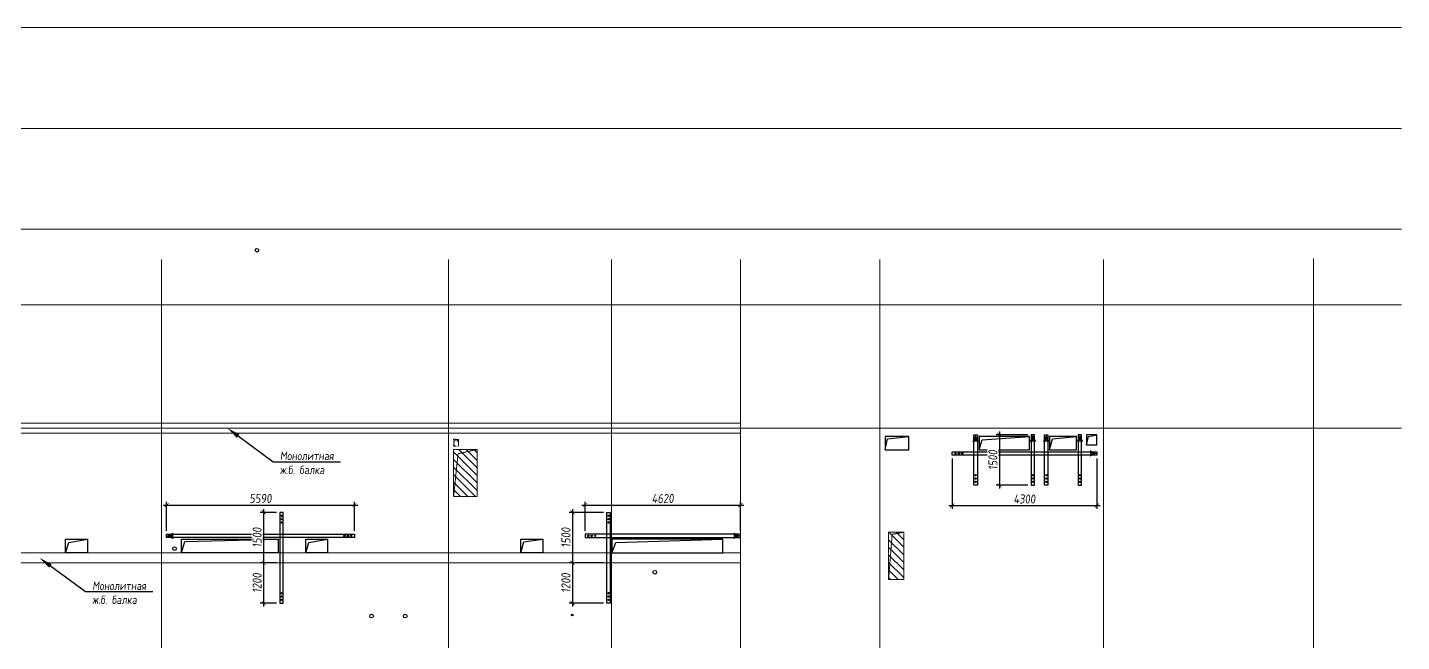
# Model space of a CAD drawing. Header units: millimetres. Extents: x -233751 to 529254, y -907864 to 285890.
# Drawn here: x 359713 to 400588, y -123663 to -105399 of the extents above; entities that cross this region are included whole.
import ezdxf
from ezdxf import colors
from ezdxf.entities.mleader import LeaderData, LeaderLine
from ezdxf.enums import TextEntityAlignment as Align
from ezdxf.math import Vec2, Vec3

# ---------------------------------------------------------------- set-up
doc = ezdxf.new("R2010")
doc.units = ezdxf.units.MM
doc.linetypes.add('ADSK_Штриховая_ш2 п1', pattern=[3, 2, -1])
doc.linetypes.add('осевая', pattern=[2, 1.25, -0.25, 0.25, -0.25])
doc.layers.get('0').update_dxf_attribs({"lineweight": 30})
doc.layers.get('Defpoints').update_dxf_attribs({"lineweight": 0})
for name, color, linetype, lineweight in [('КР_БалкиЖБ', 7, 'ADSK_Штриховая_ш2 п1', 5), ('КР_Металл', 3, 'Continuous', 30), ('КР_Новые отверстия', 5, 'Continuous', 30), ('КР_Оси', 7, 'Continuous', 5), ('КР_Размеры усиление', 1, 'Continuous', 5), ('КР_Сущ отверстия', 6, 'Continuous', 15), ('КР_Тонкая', 250, 'Continuous', 0)]:
    doc.layers.add(name, color=color, linetype=linetype, lineweight=lineweight)
doc.styles.add('ISOCPEUR', font='isocpeur.ttf', dxfattribs={"width": 0.85, "oblique": 7})
doc.dimstyles.new('R_100', dxfattribs={"dimtxt": 270, "dimasz": 120, "dimexe": 100, "dimexo": 100, "dimgap": 60, "dimtad": 1, "dimdec": 0, "dimrnd": 5, "dimzin": 0, "dimdsep": 46, "dimtxsty": 'ISOCPEUR', "dimblk": 'ARCHTICK', "dimcen": 0, "dimdle": 100, "dimclrd": 256, "dimclre": 256, "dimclrt": 256, "dimadec": 0, "dimazin": 0, "dimtfac": 2, "dimtdec": 0, "dimtmove": 0, "dimatfit": 3, "dimfxl": 1, "dimtvp": 3, "dimtfill": 1, "dimtolj": 1, "dimtzin": 0, "dimarcsym": 0})

# ---------------------------------------------------------------- blocks, each defined once
blk = doc.blocks.new('*U1903')
at = {"color": 0, "linetype": 'ByBlock', "lineweight": -2, "ltscale": 10}
blk.add_line((0, 0), (-74924, 0), dxfattribs=at)
blk = doc.blocks.new('*U1904')
at = {"color": 0, "linetype": 'ByBlock', "lineweight": -2, "ltscale": 10}
blk.add_line((0, 0), (-74924, 0), dxfattribs=at)
blk = doc.blocks.new('*U1905')
at = {"color": 0, "linetype": 'ByBlock', "lineweight": -2, "ltscale": 10}
blk.add_line((0, 0), (-74924, 0), dxfattribs=at)
blk = doc.blocks.new('*U1906')
at = {"color": 0, "linetype": 'ByBlock', "lineweight": -2, "ltscale": 10}
blk.add_line((0, 0), (-74924, 0), dxfattribs=at)
blk = doc.blocks.new('*U1907')
at = {"color": 0, "linetype": 'ByBlock', "lineweight": -2, "ltscale": 10}
blk.add_line((0, 0), (-74924, 0), dxfattribs=at)
blk = doc.blocks.new('*U1915')
at = {"color": 0, "linetype": 'ByBlock', "lineweight": -2, "ltscale": 10}
blk.add_line((0, 0), (0, -34307), dxfattribs=at)
at = {"color": 0, "linetype": 'Continuous', "lineweight": -2}
blk.add_line((0, -34307), (0, -34407), dxfattribs=at)
blk.add_circle((0, -34807), 400, dxfattribs=at)
at = {"color": 0, "linetype": 'Continuous', "lineweight": -2, "style": 'ISOCPEUR', "oblique": 7, "width": 0.856383}
blk.add_text('12', height=347.4, dxfattribs=at).set_placement((0, -34807), align=Align.MIDDLE_CENTER)
blk = doc.blocks.new('*U1916')
at = {"color": 0, "linetype": 'ByBlock', "lineweight": -2, "ltscale": 10}
blk.add_line((0, 0), (0, -34307), dxfattribs=at)
at = {"color": 0, "linetype": 'Continuous', "lineweight": -2}
blk.add_line((0, -34307), (0, -34407), dxfattribs=at)
blk.add_circle((0, -34807), 400, dxfattribs=at)
at = {"color": 0, "linetype": 'Continuous', "lineweight": -2, "style": 'ISOCPEUR', "oblique": 7, "width": 0.856383}
blk.add_text('14', height=347.4, dxfattribs=at).set_placement((0, -34807), align=Align.MIDDLE_CENTER)
blk = doc.blocks.new('*U1917')
at = {"color": 0, "linetype": 'ByBlock', "lineweight": -2, "ltscale": 10}
blk.add_line((0, 0), (0, -34307), dxfattribs=at)
at = {"color": 0, "linetype": 'Continuous', "lineweight": -2}
blk.add_line((0, -34307), (0, -34407), dxfattribs=at)
blk.add_circle((0, -34807), 400, dxfattribs=at)
at = {"color": 0, "linetype": 'Continuous', "lineweight": -2, "style": 'ISOCPEUR', "oblique": 7, "width": 0.856383}
blk.add_text('16', height=347.4, dxfattribs=at).set_placement((0, -34807), align=Align.MIDDLE_CENTER)
blk = doc.blocks.new('*U1918')
at = {"color": 0, "linetype": 'ByBlock', "lineweight": -2, "ltscale": 10}
blk.add_line((0, 0), (0, -34307), dxfattribs=at)
at = {"color": 0, "linetype": 'Continuous', "lineweight": -2}
blk.add_line((0, -34307), (0, -34407), dxfattribs=at)
blk.add_circle((0, -34807), 400, dxfattribs=at)
at = {"color": 0, "linetype": 'Continuous', "lineweight": -2, "style": 'ISOCPEUR', "oblique": 7, "width": 0.856383}
blk.add_text('18', height=347.4, dxfattribs=at).set_placement((0, -34807), align=Align.MIDDLE_CENTER)
blk = doc.blocks.new('*U1919')
at = {"color": 0, "linetype": 'ByBlock', "lineweight": -2, "ltscale": 10}
blk.add_line((0, 0), (0, -34307), dxfattribs=at)
at = {"color": 0, "linetype": 'Continuous', "lineweight": -2}
blk.add_line((0, -34307), (0, -34407), dxfattribs=at)
blk.add_circle((0, -34807), 400, dxfattribs=at)
at = {"color": 0, "linetype": 'Continuous', "lineweight": -2, "style": 'ISOCPEUR', "oblique": 7, "width": 0.856383}
blk.add_text('20', height=347.4, dxfattribs=at).set_placement((0, -34807), align=Align.MIDDLE_CENTER)
blk = doc.blocks.new('*U1920')
at = {"color": 0, "linetype": 'ByBlock', "lineweight": -2, "ltscale": 10}
blk.add_line((0, 0), (0, -34307), dxfattribs=at)
at = {"color": 0, "linetype": 'Continuous', "lineweight": -2}
blk.add_line((0, -34307), (0, -34407), dxfattribs=at)
blk.add_circle((0, -34807), 400, dxfattribs=at)
at = {"color": 0, "linetype": 'Continuous', "lineweight": -2, "style": 'ISOCPEUR', "oblique": 7, "width": 0.856383}
blk.add_text('22', height=347.4, dxfattribs=at).set_placement((0, -34807), align=Align.MIDDLE_CENTER)
blk = doc.blocks.new('*U1921')
at = {"color": 0, "linetype": 'ByBlock', "lineweight": -2, "ltscale": 10}
blk.add_line((0, 0), (0, -34307), dxfattribs=at)
at = {"color": 0, "linetype": 'Continuous', "lineweight": -2}
blk.add_line((0, -34307), (0, -34407), dxfattribs=at)
blk.add_circle((0, -34807), 400, dxfattribs=at)
at = {"color": 0, "linetype": 'Continuous', "lineweight": -2, "style": 'ISOCPEUR', "oblique": 7, "width": 0.856383}
blk.add_text('23', height=347.4, dxfattribs=at).set_placement((0, -34807), align=Align.MIDDLE_CENTER)
blk = doc.blocks.new('_ArchTick')
at = {"color": 0, "linetype": 'ByBlock', "const_width": 0.15}
blk.add_lwpolyline([(-0.5, -0.5), (0.5, 0.5)], dxfattribs=at)
blk = doc.blocks.new('*D217')
at = {"layer": 'Defpoints', "color": 0, "transparency": 16777216}
for p in [(369441, -119604), (363850, -120472), (369441, -120472)]:
    blk.add_point(p, dxfattribs=at)
at = {"layer": 'КР_Размеры усиление', "color": 1, "lineweight": -2, "transparency": 16777216}
for p, q in [((363750, -119604), (369541, -119604)), ((363850, -120372), (363850, -119504)), ((369441, -120372), (369441, -119504))]:
    blk.add_line(p, q, dxfattribs=at)
at = {"layer": 'КР_Размеры усиление', "color": 1, "lineweight": -2, "transparency": 16777216, "xscale": 120, "yscale": 120, "zscale": 120, "rotation": 180}
blk.add_blockref('_ArchTick', (363850, -119604), dxfattribs=at)
at = {"layer": 'КР_Размеры усиление', "color": 1, "lineweight": -2, "transparency": 16777216, "xscale": 120, "yscale": 120, "zscale": 120}
blk.add_blockref('_ArchTick', (369441, -119604), dxfattribs=at)
at = {"layer": 'КР_Размеры усиление', "color": 1, "transparency": 16777216, "insert": (366645, -119409), "char_height": 270, "attachment_point": 5, "style": 'ISOCPEUR', "bg_fill": 3, "box_fill_scale": 1.1, "bg_fill_color": 256, "bg_fill_true_color": 13158600, "bg_fill_transparency": 0}
blk.add_mtext('\\A1;5590', dxfattribs=at)
blk = doc.blocks.new('*D218')
at = {"layer": 'Defpoints', "color": 0, "transparency": 16777216}
for p in [(380920, -119604), (376300, -120472), (380920, -120472)]:
    blk.add_point(p, dxfattribs=at)
at = {"layer": 'КР_Размеры усиление', "color": 1, "lineweight": -2, "transparency": 16777216}
for p, q in [((376200, -119604), (381020, -119604)), ((376300, -120372), (376300, -119504)), ((380920, -120372), (380920, -119504))]:
    blk.add_line(p, q, dxfattribs=at)
at = {"layer": 'КР_Размеры усиление', "color": 1, "lineweight": -2, "transparency": 16777216, "xscale": 120, "yscale": 120, "zscale": 120, "rotation": 180}
blk.add_blockref('_ArchTick', (376300, -119604), dxfattribs=at)
at = {"layer": 'КР_Размеры усиление', "color": 1, "lineweight": -2, "transparency": 16777216, "xscale": 120, "yscale": 120, "zscale": 120}
blk.add_blockref('_ArchTick', (380920, -119604), dxfattribs=at)
at = {"layer": 'КР_Размеры усиление', "color": 1, "transparency": 16777216, "insert": (378610, -119409), "char_height": 270, "attachment_point": 5, "style": 'ISOCPEUR', "bg_fill": 3, "box_fill_scale": 1.1, "bg_fill_color": 256, "bg_fill_true_color": 13158600, "bg_fill_transparency": 0}
blk.add_mtext('\\A1;4620', dxfattribs=at)
blk = doc.blocks.new('*D219')
at = {"layer": 'Defpoints', "color": 0, "transparency": 16777216}
for p in [(376950, -121322), (375925, -122523), (376950, -122523)]:
    blk.add_point(p, dxfattribs=at)
at = {"layer": 'КР_Размеры усиление', "color": 3, "lineweight": -2, "transparency": 16777216}
for p, q in [((376850, -121322), (375825, -121322)), ((375925, -121222), (375925, -122623)), ((376850, -122523), (375825, -122523))]:
    blk.add_line(p, q, dxfattribs=at)
at = {"layer": 'КР_Размеры усиление', "color": 3, "lineweight": -2, "transparency": 16777216, "xscale": 120, "yscale": 120, "zscale": 120}
for p, rotation in [((375925, -121322), 90), ((375925, -122523), 270)]:
    blk.add_blockref('_ArchTick', p, dxfattribs=dict(at, rotation=rotation))
at = {"layer": 'КР_Размеры усиление', "color": 3, "transparency": 16777216, "insert": (375730, -121923), "char_height": 270, "attachment_point": 5, "rotation": 90, "style": 'ISOCPEUR', "bg_fill": 3, "box_fill_scale": 1.1, "bg_fill_color": 256, "bg_fill_true_color": 13158600, "bg_fill_transparency": 0}
blk.add_mtext('\\A1;1200', dxfattribs=at)
blk = doc.blocks.new('*D220')
at = {"layer": 'Defpoints', "color": 0, "transparency": 16777216}
for p in [(367219, -121322), (366738, -122523), (367219, -122523)]:
    blk.add_point(p, dxfattribs=at)
at = {"layer": 'КР_Размеры усиление', "color": 3, "lineweight": -2, "transparency": 16777216}
for p, q in [((367119, -121322), (366638, -121322)), ((366738, -121222), (366738, -122623)), ((367119, -122523), (366638, -122523))]:
    blk.add_line(p, q, dxfattribs=at)
at = {"layer": 'КР_Размеры усиление', "color": 3, "lineweight": -2, "transparency": 16777216, "xscale": 120, "yscale": 120, "zscale": 120}
for p, rotation in [((366738, -121322), 90), ((366738, -122523), 270)]:
    blk.add_blockref('_ArchTick', p, dxfattribs=dict(at, rotation=rotation))
at = {"layer": 'КР_Размеры усиление', "color": 3, "transparency": 16777216, "insert": (366543, -121923), "char_height": 270, "attachment_point": 5, "rotation": 90, "style": 'ISOCPEUR', "bg_fill": 3, "box_fill_scale": 1.1, "bg_fill_color": 256, "bg_fill_true_color": 13158600, "bg_fill_transparency": 0}
blk.add_mtext('\\A1;1200', dxfattribs=at)
blk = doc.blocks.new('*D232')
at = {"layer": 'Defpoints', "color": 0, "transparency": 16777216}
for p in [(376950, -119822), (375925, -121322), (376950, -121322)]:
    blk.add_point(p, dxfattribs=at)
at = {"layer": 'КР_Размеры усиление', "color": 3, "lineweight": -2, "transparency": 16777216}
for p, q in [((375925, -119722), (375925, -121422)), ((376850, -119822), (375825, -119822)), ((376850, -121322), (375825, -121322))]:
    blk.add_line(p, q, dxfattribs=at)
at = {"layer": 'КР_Размеры усиление', "color": 3, "lineweight": -2, "transparency": 16777216, "xscale": 120, "yscale": 120, "zscale": 120}
for p, rotation in [((375925, -119822), 90), ((375925, -121322), 270)]:
    blk.add_blockref('_ArchTick', p, dxfattribs=dict(at, rotation=rotation))
at = {"layer": 'КР_Размеры усиление', "color": 3, "transparency": 16777216, "insert": (375730, -120572), "char_height": 270, "attachment_point": 5, "rotation": 90, "style": 'ISOCPEUR', "bg_fill": 3, "box_fill_scale": 1.1, "bg_fill_color": 256, "bg_fill_true_color": 13158600, "bg_fill_transparency": 0}
blk.add_mtext('\\A1;1500', dxfattribs=at)
blk = doc.blocks.new('*D233')
at = {"layer": 'Defpoints', "color": 0, "transparency": 16777216}
for p in [(367219, -119822), (366738, -121322), (367219, -121322)]:
    blk.add_point(p, dxfattribs=at)
at = {"layer": 'КР_Размеры усиление', "color": 3, "lineweight": -2, "transparency": 16777216}
for p, q in [((366738, -119722), (366738, -121422)), ((367119, -119822), (366638, -119822)), ((367119, -121322), (366638, -121322))]:
    blk.add_line(p, q, dxfattribs=at)
at = {"layer": 'КР_Размеры усиление', "color": 3, "lineweight": -2, "transparency": 16777216, "xscale": 120, "yscale": 120, "zscale": 120}
for p, rotation in [((366738, -119822), 90), ((366738, -121322), 270)]:
    blk.add_blockref('_ArchTick', p, dxfattribs=dict(at, rotation=rotation))
at = {"layer": 'КР_Размеры усиление', "color": 3, "transparency": 16777216, "insert": (366543, -120572), "char_height": 270, "attachment_point": 5, "rotation": 90, "style": 'ISOCPEUR', "bg_fill": 3, "box_fill_scale": 1.1, "bg_fill_color": 256, "bg_fill_true_color": 13158600, "bg_fill_transparency": 0}
blk.add_mtext('\\A1;1500', dxfattribs=at)
blk = doc.blocks.new('*D238')
at = {"layer": 'Defpoints', "color": 0, "transparency": 16777216}
for p in [(387220, -118117), (391520, -118117), (391520, -119619)]:
    blk.add_point(p, dxfattribs=at)
at = {"layer": 'КР_Размеры усиление', "color": 1, "lineweight": -2, "transparency": 16777216}
for p, q in [((387220, -118217), (387220, -119719)), ((391520, -118217), (391520, -119719)), ((387120, -119619), (391620, -119619))]:
    blk.add_line(p, q, dxfattribs=at)
at = {"layer": 'КР_Размеры усиление', "color": 1, "lineweight": -2, "transparency": 16777216, "xscale": 120, "yscale": 120, "zscale": 120, "rotation": 180}
blk.add_blockref('_ArchTick', (387220, -119619), dxfattribs=at)
at = {"layer": 'КР_Размеры усиление', "color": 1, "lineweight": -2, "transparency": 16777216, "xscale": 120, "yscale": 120, "zscale": 120}
blk.add_blockref('_ArchTick', (391520, -119619), dxfattribs=at)
at = {"layer": 'КР_Размеры усиление', "color": 1, "transparency": 16777216, "insert": (389370, -119424), "char_height": 270, "attachment_point": 5, "style": 'ISOCPEUR', "bg_fill": 3, "box_fill_scale": 1.1, "bg_fill_color": 256, "bg_fill_true_color": 13158600, "bg_fill_transparency": 0}
blk.add_mtext('\\A1;4300', dxfattribs=at)
blk = doc.blocks.new('*D239')
at = {"layer": 'Defpoints', "color": 0, "transparency": 16777216}
for p in [(389570, -117514), (388628, -119015), (389570, -119015)]:
    blk.add_point(p, dxfattribs=at)
at = {"layer": 'КР_Размеры усиление', "color": 3, "lineweight": -2, "transparency": 16777216}
for p, q in [((389470, -117514), (388528, -117514)), ((388628, -117414), (388628, -119115)), ((389470, -119015), (388528, -119015))]:
    blk.add_line(p, q, dxfattribs=at)
at = {"layer": 'КР_Размеры усиление', "color": 3, "lineweight": -2, "transparency": 16777216, "xscale": 120, "yscale": 120, "zscale": 120}
for p, rotation in [((388628, -117514), 90), ((388628, -119015), 270)]:
    blk.add_blockref('_ArchTick', p, dxfattribs=dict(at, rotation=rotation))
at = {"layer": 'КР_Размеры усиление', "color": 3, "transparency": 16777216, "insert": (388433, -118265), "char_height": 270, "attachment_point": 5, "rotation": 90, "style": 'ISOCPEUR', "bg_fill": 3, "box_fill_scale": 1.1, "bg_fill_color": 256, "bg_fill_true_color": 13158600, "bg_fill_transparency": 0}
blk.add_mtext('\\A1;1500', dxfattribs=at)

msp = doc.modelspace()

# ---------------------------------------------------------------- hatches: boundary and pattern name
at = {"layer": 'КР_Металл', "lineweight": 5}
h = msp.add_hatch(color=6, dxfattribs=at)
h.dxf.hatch_style = 1
h.paths.add_polyline_path([(387919.6, -117514.3), (388019.6, -117714.3), (387819.6, -117714.3)])
h = msp.add_hatch(color=6, dxfattribs=at)
h.dxf.hatch_style = 1
h.paths.add_polyline_path([(389619.6, -117514.3), (389519.6, -117714.3), (389719.6, -117714.3)])
h = msp.add_hatch(color=6, dxfattribs=at)
h.dxf.hatch_style = 1
h.paths.add_polyline_path([(390019.6, -117514.3), (389919.6, -117714.3), (390119.6, -117714.3)])
h = msp.add_hatch(color=6, dxfattribs=at)
h.dxf.hatch_style = 1
h.paths.add_polyline_path([(391019.6, -117514.3), (390919.6, -117714.3), (391119.6, -117714.3)])
h = msp.add_hatch(color=6, dxfattribs=at)
h.dxf.hatch_style = 1
h.paths.add_polyline_path([(391519.6, -118066.6), (391319.6, -117966.6), (391319.6, -118166.6)])
h = msp.add_hatch(color=6, dxfattribs=at)
h.dxf.hatch_style = 1
h.paths.add_polyline_path([(363849.5, -120521.5), (364049.5, -120421.5), (364049.5, -120621.5)])
h = msp.add_hatch(color=6, dxfattribs=at)
h.dxf.hatch_style = 1
h.paths.add_polyline_path([(380919.6, -120521.5), (380719.6, -120421.5), (380719.6, -120621.5)])
at = {"layer": 'КР_Сущ отверстия'}
h = msp.add_hatch(dxfattribs=at)
h.set_pattern_fill('ANSI31', scale=50, angle=90, style=0)
h.paths.add_polyline_path([(372539.6, -117649.3), (372389.6, -117649.3), (372389.6, -117849.3), (372539.6, -117849.3)])
h = msp.add_hatch(dxfattribs=at)
h.set_pattern_fill('ANSI31', scale=50, angle=90, style=0)
h.paths.add_polyline_path([(372389.6, -119349.3), (373089.6, -119349.3), (373089.6, -117949.3), (372389.6, -117949.3)])
h = msp.add_hatch(dxfattribs=at)
h.set_pattern_fill('ANSI31', scale=50, angle=90, style=0)
h.paths.add_polyline_path([(385329.6, -121814.3), (385779.6, -121814.3), (385779.6, -120414.3), (385329.6, -120414.3)])

# ---------------------------------------------------------------- linework, layer by layer
at = {"layer": 'КР_БалкиЖБ', "ltscale": 2}
for points in [[(346719.6, -117464.3), (380919.6, -117464.3), (380919.6, -117164.3), (346719.6, -117164.3)], [(346719.6, -121322.5), (380919.6, -121322.5), (380919.6, -121022.5), (346719.6, -121022.5)]]:
    msp.add_lwpolyline(points, close=True, dxfattribs=at)
at = {"layer": 'КР_Металл'}
for points in [[(387869.6, -117514.3), (387969.6, -117514.3), (387969.6, -119015.2), (387869.6, -119015.2)], [(389669.6, -117514.3), (389569.6, -117514.3), (389569.6, -119015.2), (389669.6, -119015.2)], [(389969.6, -117514.3), (390069.6, -117514.3), (390069.6, -119015.2), (389969.6, -119015.2)], [(391069.6, -117514.3), (390969.6, -117514.3), (390969.6, -119015.2), (391069.6, -119015.2)], [(367319.5, -119821.5), (367219.5, -119821.5), (367219.5, -122523.4), (367319.5, -122523.4)], [(376950, -119821.5), (377050, -119821.5), (377050, -122523.4), (376950, -122523.4)]]:
    msp.add_lwpolyline(points, close=True, dxfattribs=at)
at = {"layer": 'КР_Металл', "color": 1}
for points in [[(391519.6, -118016.6), (391519.6, -118116.6), (387219.9, -118116.6), (387219.9, -118016.6)], [(369441, -120471.5), (369441, -120571.5), (363849.5, -120571.5), (363849.5, -120471.5)], [(376300, -120471.5), (376300, -120571.5), (380919.6, -120571.5), (380919.6, -120471.5)]]:
    msp.add_lwpolyline(points, close=True, dxfattribs=at)
for centre in [(387319.9, -118066.6), (387419.9, -118066.6), (387519.9, -118066.6), (369141, -120521.5), (369241, -120521.5), (369341, -120521.5), (376400, -120521.5), (376500, -120521.5), (376600, -120521.5)]:
    msp.add_circle(centre, 20, dxfattribs=at)
at = {"layer": 'КР_Металл'}
for centre in [(387919.6, -118715.2), (387919.6, -118815.2), (387919.6, -118915.2), (389619.6, -118715.2), (389619.6, -118815.2), (389619.6, -118915.2), (390019.6, -118715.2), (390019.6, -118815.2), (390019.6, -118915.2), (391019.6, -118715.2), (391019.6, -118815.2), (391019.6, -118915.2), (367269.5, -119921.5), (367269.5, -120021.5), (367269.5, -120121.5), (377000, -119921.5), (377000, -120021.5), (377000, -120121.5), (367269.5, -122223.4), (377000, -122223.4), (367269.5, -122323.4), (367269.5, -122423.4), (377000, -122323.4), (377000, -122423.4)]:
    msp.add_circle(centre, 20, dxfattribs=at)
at = {"layer": 'КР_Новые отверстия'}
for points in [[(385229.6, -117966.6), (385929.6, -117966.6), (385929.6, -117566.6), (385229.6, -117566.6)], [(388019.6, -117966.6), (389519.6, -117966.6), (389519.6, -117566.6), (388019.6, -117566.6)], [(390119.6, -117966.6), (390919.6, -117966.6), (390919.6, -117566.6), (390119.6, -117566.6)], [(391221.5, -117815), (391519.6, -117815), (391519.6, -117514.3), (391221.5, -117514.3)], [(360845.9, -120622.5), (361496, -120622.5), (361496, -121022.5), (360845.9, -121022.5)], [(364294.5, -120621.5), (367169.5, -120621.5), (367169.5, -121021.5), (364294.5, -121021.5)], [(367990.9, -120622.5), (368641, -120622.5), (368641, -121022.5), (367990.9, -121022.5)], [(374392.5, -120622.5), (375042.6, -120622.5), (375042.6, -121022.5), (374392.5, -121022.5)], [(380400, -120621.5), (377100, -120621.5), (377100, -121021.5), (380400, -121021.5)]]:
    msp.add_lwpolyline(points, close=True, dxfattribs=at)
for points in [[(385229.6, -117966.6), (385298, -117634.6), (385929.6, -117566.6)], [(388019.6, -117966.6), (388108.8, -117669.2), (389519.6, -117566.6)], [(390119.6, -117966.6), (390202.9, -117637.5), (390919.6, -117566.6)], [(391221.5, -117815), (391273.1, -117570), (391519.6, -117514.3)], [(360845.9, -121022.5), (360941.2, -120713.5), (361496, -120622.5)], [(364294.5, -121021.5), (364392.2, -120686), (367169.5, -120621.5)], [(367990.9, -121022.5), (368087.4, -120717.8), (368641, -120622.5)], [(374392.5, -121022.5), (374477.7, -120699.9), (375042.6, -120622.5)], [(377100, -121021.5), (377210.3, -120714.2), (380400, -120621.5)]]:
    msp.add_lwpolyline(points, dxfattribs=at)
for centre, radius in [((366539.9, -112025.3), 55), ((364089.5, -120898.5), 55), ((378374.7, -121602.4), 55), ((369949.4, -122905.1), 55), ((370949.4, -122905.1), 55), ((375916.7, -122875.3), 25)]:
    msp.add_circle(centre, radius, dxfattribs=at)
at = {"layer": 'КР_Сущ отверстия', "linetype": 'ADSK_Штриховая_ш2 п1', "ltscale": 0.3}
msp.add_lwpolyline([(372539.6, -117649.3), (372539.6, -117849.3), (372389.6, -117849.3), (372389.6, -117649.3)], close=True, dxfattribs=at)
msp.add_lwpolyline([(372389.6, -117849.3), (372413.8, -117676.4), (372539.6, -117649.3)], dxfattribs=at)
at = {"layer": 'КР_Сущ отверстия', "linetype": 'ADSK_Штриховая_ш2 п1'}
for points in [[(372389.6, -117949.3), (373089.6, -117949.3), (373089.6, -119349.3), (372389.6, -119349.3)], [(385329.6, -120414.3), (385779.6, -120414.3), (385779.6, -121814.3), (385329.6, -121814.3)]]:
    msp.add_lwpolyline(points, close=True, dxfattribs=at)
for points in [[(372389.6, -119349.3), (372521.8, -118079.2), (373089.6, -117949.3)], [(385329.6, -121814.3), (385436.3, -120473.8), (385779.6, -120414.3)]]:
    msp.add_lwpolyline(points, dxfattribs=at)

# ---------------------------------------------------------------- block references
at = {"layer": 'КР_Оси', "linetype": 'осевая'}
for name, p in [('*U1907', (400588, -105399.3)), ('*U1906', (400588, -108399.3)), ('*U1905', (400588, -111399.3)), ('*U1915', (363699.6, -112298.1)), ('*U1916', (372239.6, -112298.1)), ('*U1917', (377089.6, -112298.1)), ('*U1918', (380919.6, -112298.1)), ('*U1919', (385069.6, -112298.1)), ('*U1920', (391719.6, -112298.1)), ('*U1921', (397969.6, -112273.1)), ('*U1904', (400588, -113649.3)), ('*U1903', (400588, -117314.3))]:
    msp.add_blockref(name, p, dxfattribs=at)

# ---------------------------------------------------------------- leaders
at = {"layer": 'КР_Тонкая'}
ml = msp.add_multileader_mtext('Standard', dxfattribs=at)
ml.set_content('Монолитная\\Pж.б. балка', color=256, style='ISOCPEUR')
ml.set_leader_properties()
ml.build(insert=Vec2(0, 0))
ml.multileader.update_dxf_attribs({"has_dogleg": 0, "text_left_attachment_type": 6, "text_right_attachment_type": 6, "arrow_head_size": 400, "scale": 100})
ctx = ml.context
ctx.base_point, ctx.scale, ctx.char_height, ctx.arrow_head_size, ctx.landing_gap_size, ctx.plane_origin = Vec3(367025.1, -118315.6), 100, 250, 400, 200, Vec3(365653.7, -117314.3)
ctx.left_attachment, ctx.right_attachment = 6, 6
notes = []
notes.append((ctx, [(0, (1, 1, 0), (366225.1, -118315.6), (1, 0), 800, [(0, [(365653.7, -117314.3)], 0, [])])]))
ctx.mtext.insert, ctx.mtext.flow_direction = Vec3(367225.1, -118015.6), 5
ml = msp.add_multileader_mtext('Standard', dxfattribs=at)
ml.set_content('Монолитная\\Pж.б. балка', color=256, style='ISOCPEUR')
ml.set_leader_properties()
ml.build(insert=Vec2(0, 0))
ml.multileader.update_dxf_attribs({"has_dogleg": 0, "text_left_attachment_type": 6, "text_right_attachment_type": 6, "arrow_head_size": 400, "scale": 100})
ctx = ml.context
ctx.base_point, ctx.scale, ctx.char_height, ctx.arrow_head_size, ctx.landing_gap_size, ctx.plane_origin = Vec3(361443.1, -122180.2), 100, 250, 400, 200, Vec3(360071.7, -121178.9)
ctx.left_attachment, ctx.right_attachment = 6, 6
notes.append((ctx, [(0, (1, 1, 0), (360643.1, -122180.2), (1, 0), 800, [(0, [(360071.7, -121178.9)], 0, [])])]))
ctx.mtext.insert, ctx.mtext.flow_direction = Vec3(361643.1, -121880.2), 5
for ctx, leaders in notes:
    for number, flags, end, landing, length, lines in leaders:
        leader = LeaderData()
        leader.index, (leader.has_last_leader_line, leader.has_dogleg_vector, leader.attachment_direction) = number, flags
        leader.last_leader_point, leader.dogleg_vector, leader.dogleg_length = Vec3(end), Vec3(landing), length
        for number, points, colour, breaks in lines:
            line = LeaderLine()
            line.index, line.vertices, line.color, line.breaks = number, Vec3.list(points), colors.encode_raw_color(colour), breaks
            leader.lines.append(line)
        ctx.leaders.append(leader)

# ---------------------------------------------------------------- next in the draw order: dimensions: what is measured, and where the dimension line sits
at = {"layer": 'КР_Размеры усиление'}
for p1, p2, distance, override, picture, middle in [((387219.9, -118116.6), (391519.6, -118116.6), -1502.5, {"dimpost": '\\X', "dimclrd": 1, "dimclre": 1, "dimclrt": 1, "dimtmove": 1}, '*D238', (389369.8, -119424.1)), ((367219.5, -119821.5), (367219.5, -121322.5), -481.7, {"dimpost": '\\X', "dimclrd": 3, "dimclre": 3, "dimclrt": 3}, '*D233', (366542.8, -120572)), ((376950, -119821.5), (376950, -121322.5), -1024.8, {"dimpost": '\\X', "dimclrd": 3, "dimclre": 3, "dimclrt": 3}, '*D232', (375730.2, -120572))]:
    dim = msp.add_aligned_dim(p1=p1, p2=p2, distance=distance, dimstyle='R_100', override=override, dxfattribs=at)
    dim.commit()
    dim.dimension.update_dxf_attribs({"geometry": picture, "text_midpoint": middle})

# ---------------------------------------------------------------- next in the draw order: dimensions: what is measured, and where the dimension line sits
dim = msp.add_aligned_dim(p1=(389569.6, -117514.3), p2=(389569.6, -119015.2), distance=-942.1, dimstyle='R_100', override={"dimpost": '\\X', "dimclrd": 3, "dimclre": 3, "dimclrt": 3}, dxfattribs=at)
dim.commit()
dim.dimension.update_dxf_attribs({"geometry": '*D239', "text_midpoint": (388432.5, -118264.8)})
for base, p1, p2, angle, override, picture, middle in [((369441.0312, -119603.5484), (363849.549, -120471.5336), (369441.0312, -120471.5336), 180, {"dimpost": '\\X', "dimclrd": 1, "dimclre": 1, "dimclrt": 1, "dimtmove": 1}, '*D217', (366645.2901, -119408.5484)), ((380919.6, -119603.5), (376300, -120471.5), (380919.6, -120471.5), 180, {"dimpost": '\\X', "dimclrd": 1, "dimclre": 1, "dimclrt": 1, "dimtmove": 1}, '*D218', (378609.8, -119408.5)), ((366737.8, -122523.4), (367219.5, -121322.5), (367219.5, -122523.4), 90, {"dimpost": '\\X', "dimclrd": 3, "dimclre": 3, "dimclrt": 3}, '*D220', (366542.8, -121922.9)), ((375925.2, -122523.4), (376950, -121322.5), (376950, -122523.4), 90, {"dimpost": '\\X', "dimclrd": 3, "dimclre": 3, "dimclrt": 3}, '*D219', (375730.2, -121922.9))]:
    dim = msp.add_linear_dim(base=base, p1=p1, p2=p2, angle=angle, dimstyle='R_100', override=override, dxfattribs=at)
    dim.commit()
    dim.dimension.update_dxf_attribs({"geometry": picture, "text_midpoint": middle})

doc.saveas('drawing.dxf')
